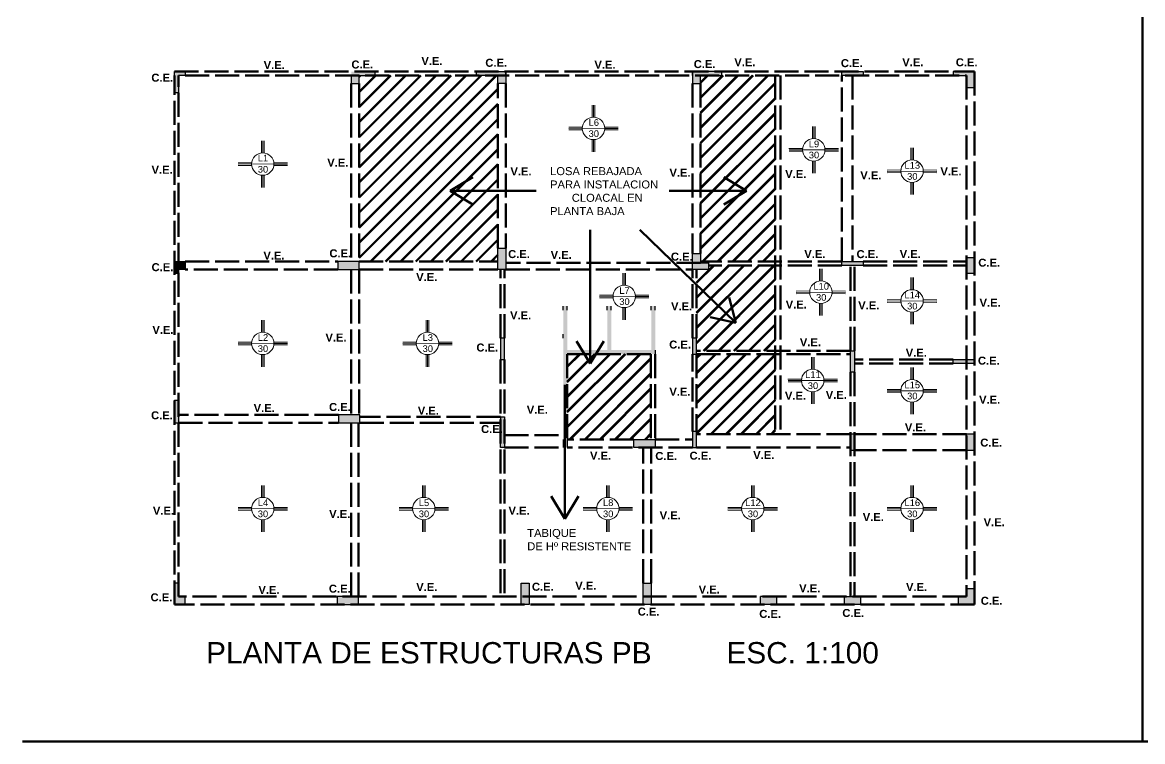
# Model space of a CAD drawing. Header units: metres. Extents: x 42 to 294, y -52 to 32.
# Drawn here: x 83.79 to 125.79, y -51.76 to -24.77 of the extents above; entities that cross this region are included whole.
import ezdxf

# ---------------------------------------------------------------- set-up
doc = ezdxf.new("R2010")
doc.units = ezdxf.units.M
doc.header["$LTSCALE"] = 0.15
for name, pattern in [('ACAD_ISO02W100', [15, 12, -3]), ('ACAD_ISO04W100', [30, 24, -3, 0, -3]), ('DASHED2', [9.525, 6.35, -3.175])]:
    doc.linetypes.add(name, pattern=pattern)
doc.layers.get('0').update_dxf_attribs({"lineweight": 20})
for name, color, linetype, lineweight in [('Auxiliar', 4, 'Continuous', 20), ('columnas', 7, 'Continuous', 20), ('RECUADRO', 82, 'Continuous', 50)]:
    doc.layers.add(name, color=color, linetype=linetype, lineweight=lineweight)
doc.layers.add('Hatch', color=8, linetype='Continuous')
doc.styles.add('ARIAL', font='arial.ttf')
doc.styles.get("Standard").update_dxf_attribs({"font": 'arial.ttf', "height": 0.15})
pattern_1 = [(45, (17.27795, -38.63606), (-0.2828427, 0.2828427), []), (45, (17.29795, -38.63606), (-0.2828427, 0.2828427), [])]

msp = doc.modelspace()

# ---------------------------------------------------------------- hatches: boundary and pattern name
at = {"lineweight": 50, "ltscale": 0.5}
h = msp.add_hatch(dxfattribs=at)
h.set_pattern_fill('JIS_LC_20', color=256, scale=0.02, style=0)
h.set_pattern_definition([(45, (17.27795, -38.63606), (-0.2828427, 0.2828427), []), (45, (17.28595, -38.63606), (-0.2828427, 0.2828427), [])])
h.paths.add_polyline_path([(101.618, -27.068), (101.618, -26.768), (100.818, -26.768), (97.018, -26.768), (97.018, -26.768), (96.418, -26.768), (96.418, -27.068), (96.418, -33.743), (101.618, -33.743), (101.618, -33.243)])
h = msp.add_hatch(dxfattribs=at)
h.set_pattern_fill('JIS_LC_20A', color=256, scale=0.02, style=0)
h.set_pattern_definition(pattern_1)
h.paths.add_polyline_path([(112.018, -26.768), (110.018, -26.768), (110.018, -26.768), (109.218, -26.768), (109.218, -27.068), (109.218, -33.443), (109.218, -33.743), (112.018, -33.743)])
h = msp.add_hatch(dxfattribs=at)
h.set_pattern_fill('JIS_LC_20A', color=256, scale=0.02, style=0)
h.set_pattern_definition(pattern_1)
h.paths.add_polyline_path([(112.018, -33.893), (109.518, -33.893), (109.518, -34.043), (109.068, -34.043), (109.068, -36.618), (109.068, -37.096), (112.018, -37.096)])
h.paths.add_polyline_path([(109.068, -37.218), (109.068, -40.118), (109.068, -40.218), (112.018, -40.218), (112.018, -37.218)])
h = msp.add_hatch(dxfattribs=at)
h.set_pattern_fill('JIS_LC_20A', color=256, scale=0.02, style=0)
h.set_pattern_definition(pattern_1)
h.paths.add_polyline_path([(104.218, -40.418), (106.718, -40.418), (107.356, -40.418), (107.356, -37.218), (104.218, -37.218)])
at = {"layer": 'Hatch'}
for points in [[(89.893, -26.617), (89.493, -26.617), (89.493, -27.417), (89.643, -27.417), (89.643, -26.767), (89.893, -26.767)], [(97.018, -26.618), (96.118, -26.618), (96.118, -27.068), (96.418, -27.068), (96.418, -26.768), (97.018, -26.768)], [(89.893, -33.743), (89.493, -33.743), (89.493, -34.193), (89.643, -34.193), (89.643, -34.043), (89.693, -34.043), (89.893, -34.043)], [(107.518, -37.068), (107.518, -35.568), (107.518, -35.418), (107.368, -35.418), (107.368, -35.568), (107.368, -37.068), (105.868, -37.068), (105.868, -35.568), (105.868, -35.418), (105.718, -35.418), (105.718, -35.568), (105.718, -37.068), (104.218, -37.068), (104.218, -35.568), (104.218, -35.418), (104.068, -35.418), (104.068, -35.568), (104.068, -36.468), (104.068, -36.618), (104.068, -40.418), (104.068, -40.718), (104.218, -40.718), (104.218, -40.418), (104.218, -37.218), (107.518, -37.218)], [(114.843, -37.896), (114.993, -37.896), (114.993, -37.096), (114.843, -37.096)], [(89.643, -38.943), (89.493, -38.943), (89.493, -39.793), (89.643, -39.793)], [(119.493, -46.617), (119.493, -46.017), (119.193, -46.017), (119.193, -46.317), (118.893, -46.317), (118.893, -46.617)]]:
    msp.add_hatch(color=256, dxfattribs=at).paths.add_polyline_path(points)
at = {"layer": 'Hatch', "ltscale": 0.2}
for points in [[(101.618, -27.068), (101.918, -27.068), (101.918, -26.618), (100.818, -26.618), (100.818, -26.768), (101.618, -26.768)], [(109.218, -26.768), (110.018, -26.768), (110.018, -26.618), (108.918, -26.618), (108.918, -27.068), (109.218, -27.068)], [(115.318, -26.768), (115.318, -26.618), (114.518, -26.618), (114.518, -26.768)], [(119.193, -27.218), (119.493, -27.218), (119.493, -26.618), (118.693, -26.618), (118.693, -26.768), (119.193, -26.768)], [(101.918, -33.243), (101.618, -33.243), (101.618, -34.043), (101.918, -34.043)], [(108.918, -34.043), (109.518, -34.043), (109.518, -33.793), (109.218, -33.793), (109.218, -33.443), (108.918, -33.443)], [(119.493, -33.593), (119.193, -33.593), (119.193, -34.193), (119.493, -34.193)], [(96.418, -33.743), (95.618, -33.743), (95.618, -34.043), (96.418, -34.043)], [(115.318, -33.743), (114.518, -33.743), (114.518, -33.893), (115.318, -33.893)], [(101.868, -36.618), (101.718, -36.618), (101.718, -37.418), (101.868, -37.418)], [(109.068, -36.618), (108.918, -36.618), (108.918, -37.218), (109.068, -37.218)], [(119.493, -37.418), (118.693, -37.418), (118.693, -37.568), (119.493, -37.568)], [(96.443, -39.493), (95.643, -39.493), (95.643, -39.793), (96.443, -39.793)], [(101.868, -39.918), (101.868, -39.568), (101.718, -39.568), (101.718, -39.918), (101.718, -40.718), (101.868, -40.718)], [(109.068, -40.118), (108.918, -40.118), (108.918, -40.718), (109.068, -40.718)], [(114.993, -40.218), (114.843, -40.218), (114.843, -40.818), (114.993, -40.818)], [(119.493, -40.218), (119.193, -40.218), (119.193, -40.818), (119.493, -40.818)], [(107.518, -40.718), (107.518, -40.418), (106.718, -40.418), (106.718, -40.718)], [(89.493, -46.618), (89.893, -46.618), (89.893, -46.318), (89.643, -46.318), (89.643, -45.818), (89.493, -45.818)], [(96.393, -46.318), (95.593, -46.318), (95.593, -46.618), (96.393, -46.618)], [(112.068, -46.318), (111.843, -46.318), (111.468, -46.318), (111.468, -46.618), (112.068, -46.618)], [(115.218, -46.618), (115.218, -46.318), (114.618, -46.318), (114.618, -46.618)]]:
    msp.add_hatch(color=256, dxfattribs=at).paths.add_polyline_path(points)
at = {"layer": 'Hatch', "linetype": 'ACAD_ISO04W100'}
h = msp.add_hatch(color=256, dxfattribs=at)
h.paths.add_polyline_path([(102.793, -45.818), (102.493, -45.818), (102.493, -46.618), (102.793, -46.618)])
h.paths.add_polyline_path([(107.368, -45.818), (107.068, -45.818), (107.068, -46.618), (107.368, -46.618)])

# ---------------------------------------------------------------- linework, layer by layer
at = {"lineweight": 50, "ltscale": 0.5}
for p, q in [((99.829, -31.09), (100.675, -30.579)), ((110.936, -31.09), (110.087, -30.585)), ((103.056, -31.09), (99.829, -31.09)), ((99.829, -31.09), (100.675, -31.602)), ((110.936, -31.09), (108.039, -31.09)), ((110.936, -31.09), (110.094, -31.608)), ((105.077, -32.556), (105.077, -37.573)), ((106.935, -32.556), (110.536, -36.049)), ((110.536, -36.049), (110.285, -35.093)), ((110.536, -36.049), (109.573, -35.827)), ((105.077, -37.573), (104.565, -36.727)), ((105.077, -37.573), (105.588, -36.727)), ((104.129, -38.377), (104.129, -43.394)), ((104.129, -43.394), (103.617, -42.548)), ((104.129, -43.394), (104.641, -42.548))]:
    msp.add_line(p, q, dxfattribs=at)
at = {"layer": 'Auxiliar', "linetype": 'ACAD_ISO02W100', "lineweight": 50, "ltscale": 0.5}
for p, q in [((89.493, -26.617), (119.493, -26.618)), ((89.493, -46.618), (89.493, -26.767)), ((89.643, -46.317), (89.643, -26.767)), ((89.893, -26.767), (119.193, -26.768)), ((112.018, -26.768), (112.018, -40.218)), ((112.219, -26.768), (112.219, -40.218)), ((114.518, -33.743), (114.518, -26.768)), ((114.918, -26.768), (114.918, -33.743)), ((119.193, -26.768), (119.193, -46.317)), ((119.493, -26.618), (119.493, -46.617)), ((96.118, -27.068), (96.118, -33.743)), ((96.418, -27.068), (96.418, -33.743)), ((101.618, -33.243), (101.618, -27.068)), ((101.918, -27.068), (101.918, -33.243)), ((108.918, -27.068), (108.918, -33.443)), ((109.218, -27.068), (109.218, -33.443)), ((89.893, -33.743), (95.618, -33.743)), ((96.418, -33.743), (101.618, -33.743)), ((109.218, -33.793), (101.918, -33.793)), ((114.518, -33.743), (109.218, -33.743)), ((114.518, -33.893), (109.518, -33.893)), ((114.843, -37.096), (114.843, -33.893)), ((114.993, -37.096), (114.993, -33.893)), ((115.318, -33.743), (119.193, -33.743)), ((115.318, -33.893), (119.193, -33.893)), ((95.618, -34.043), (89.893, -34.043)), ((96.118, -34.043), (96.118, -39.493)), ((96.418, -34.043), (101.618, -34.043)), ((96.418, -34.043), (96.418, -39.493)), ((101.718, -36.618), (101.718, -34.043)), ((101.868, -36.618), (101.868, -34.043)), ((101.918, -34.043), (108.918, -34.043)), ((108.918, -36.618), (108.918, -34.043)), ((109.068, -36.618), (109.068, -34.043)), ((107.356, -37.218), (104.218, -37.218)), ((104.218, -37.218), (104.218, -40.418)), ((107.356, -37.218), (107.356, -40.418)), ((107.518, -37.218), (107.518, -40.418)), ((108.918, -40.118), (108.918, -37.218)), ((114.843, -37.096), (109.068, -37.096)), ((109.068, -37.218), (109.068, -40.118)), ((109.068, -37.218), (114.843, -37.218)), ((101.718, -37.418), (101.718, -46.317)), ((101.868, -37.418), (101.868, -46.317)), ((118.693, -37.418), (114.993, -37.418)), ((118.693, -37.568), (114.993, -37.568)), ((114.843, -37.896), (114.843, -46.318)), ((114.993, -37.896), (114.993, -46.318)), ((95.643, -39.493), (89.643, -39.493)), ((89.643, -39.793), (95.643, -39.793)), ((96.118, -39.793), (96.118, -46.318)), ((96.393, -46.318), (96.393, -39.793)), ((101.718, -39.568), (96.443, -39.568)), ((96.443, -39.793), (101.718, -39.793)), ((101.868, -40.263), (104.071, -40.263)), ((114.843, -40.218), (109.068, -40.218)), ((119.193, -40.218), (114.993, -40.218)), ((101.868, -40.718), (104.068, -40.718)), ((106.718, -40.418), (104.218, -40.418)), ((108.918, -40.718), (104.218, -40.718)), ((107.068, -45.818), (107.068, -40.718)), ((107.368, -45.818), (107.368, -40.718)), ((107.518, -40.418), (108.918, -40.418)), ((109.068, -40.718), (114.843, -40.718)), ((119.193, -40.818), (114.993, -40.818)), ((119.493, -46.617), (89.493, -46.618)), ((119.193, -46.317), (89.643, -46.317))]:
    msp.add_line(p, q, dxfattribs=at)
at = {"layer": 'columnas', "color": 0}
for p, q in [((105.155, -27.876), (105.155, -28.332)), ((105.205, -27.876), (105.205, -28.329)), ((105.255, -27.876), (105.255, -28.332)), ((104.787, -28.702), (104.279, -28.706)), ((105.626, -28.747), (104.279, -28.756)), ((104.787, -28.802), (104.28, -28.806)), ((105.623, -28.702), (106.131, -28.706)), ((105.623, -28.802), (106.13, -28.806)), ((105.626, -28.752), (106.13, -28.756)), ((113.409, -28.679), (113.409, -29.135)), ((113.459, -28.679), (113.459, -29.132)), ((113.509, -28.679), (113.509, -29.135)), ((92.751, -29.214), (92.751, -29.67)), ((92.801, -29.214), (92.801, -29.667)), ((92.851, -29.214), (92.851, -29.67)), ((105.155, -29.168), (105.155, -29.624)), ((105.205, -29.171), (105.205, -29.624)), ((105.255, -29.168), (105.255, -29.624)), ((113.041, -29.506), (112.533, -29.509)), ((113.88, -29.55), (112.534, -29.559)), ((113.042, -29.606), (112.534, -29.609)), ((113.877, -29.606), (114.385, -29.609)), ((113.878, -29.506), (114.385, -29.509)), ((113.88, -29.556), (114.385, -29.559)), ((117.095, -29.482), (117.095, -29.939)), ((117.145, -29.482), (117.145, -29.936)), ((117.195, -29.482), (117.195, -29.939)), ((92.382, -30.04), (91.875, -30.044)), ((93.222, -30.085), (91.875, -30.094)), ((92.383, -30.14), (91.876, -30.144)), ((93.219, -30.04), (93.727, -30.044)), ((93.219, -30.14), (93.726, -30.144)), ((93.222, -30.09), (93.726, -30.094)), ((113.409, -29.971), (113.409, -30.427)), ((113.459, -29.974), (113.459, -30.427)), ((113.509, -29.971), (113.509, -30.427)), ((92.751, -30.506), (92.751, -30.962)), ((92.801, -30.509), (92.801, -30.962)), ((92.851, -30.506), (92.851, -30.962)), ((116.727, -30.309), (116.219, -30.312)), ((117.566, -30.353), (116.22, -30.362)), ((116.727, -30.409), (116.22, -30.412)), ((117.563, -30.309), (118.071, -30.312)), ((117.563, -30.409), (118.07, -30.412)), ((117.566, -30.359), (118.071, -30.362)), ((117.095, -30.775), (117.095, -31.231)), ((117.145, -30.778), (117.145, -31.231)), ((117.195, -30.775), (117.195, -31.231)), ((106.306, -34.18), (106.306, -34.636)), ((106.356, -34.18), (106.356, -34.633)), ((106.406, -34.18), (106.406, -34.636)), ((113.681, -34.022), (113.681, -34.478)), ((113.731, -34.022), (113.731, -34.475)), ((113.781, -34.022), (113.781, -34.478)), ((117.095, -34.348), (117.095, -34.804)), ((117.145, -34.348), (117.145, -34.801)), ((117.195, -34.348), (117.195, -34.804)), ((113.313, -34.848), (112.805, -34.852)), ((114.149, -34.848), (114.657, -34.852)), ((105.938, -35.007), (105.43, -35.01)), ((106.777, -35.051), (105.43, -35.06)), ((105.938, -35.107), (105.431, -35.11)), ((106.774, -35.007), (107.282, -35.01)), ((106.774, -35.107), (107.281, -35.11)), ((106.777, -35.057), (107.282, -35.06)), ((114.152, -34.893), (112.805, -34.902)), ((113.313, -34.948), (112.806, -34.952)), ((114.149, -34.948), (114.656, -34.952)), ((114.152, -34.898), (114.657, -34.902)), ((116.727, -35.175), (116.219, -35.178)), ((117.566, -35.219), (116.22, -35.228)), ((116.727, -35.275), (116.22, -35.278)), ((117.563, -35.175), (118.071, -35.178)), ((117.563, -35.275), (118.07, -35.278)), ((117.566, -35.225), (118.071, -35.228)), ((106.306, -35.472), (106.306, -35.928)), ((106.356, -35.475), (106.356, -35.928)), ((106.406, -35.472), (106.406, -35.928)), ((113.681, -35.314), (113.681, -35.77)), ((113.731, -35.317), (113.731, -35.77)), ((113.781, -35.314), (113.781, -35.77)), ((117.095, -35.641), (117.095, -36.097)), ((117.145, -35.644), (117.145, -36.097)), ((117.195, -35.641), (117.195, -36.097)), ((92.751, -35.942), (92.751, -36.398)), ((92.801, -35.942), (92.801, -36.395)), ((92.851, -35.942), (92.851, -36.398)), ((98.93, -35.942), (98.93, -36.398)), ((98.98, -35.942), (98.98, -36.395)), ((99.03, -35.942), (99.03, -36.398)), ((92.382, -36.769), (91.875, -36.772)), ((93.222, -36.813), (91.875, -36.822)), ((92.383, -36.869), (91.876, -36.872)), ((93.219, -36.769), (93.727, -36.772)), ((93.219, -36.869), (93.726, -36.872)), ((93.222, -36.819), (93.726, -36.822)), ((98.562, -36.769), (98.054, -36.772)), ((99.401, -36.813), (98.055, -36.822)), ((98.563, -36.869), (98.055, -36.872)), ((99.398, -36.869), (99.906, -36.872)), ((99.399, -36.769), (99.906, -36.772)), ((99.401, -36.819), (99.906, -36.822)), ((92.751, -37.234), (92.751, -37.69)), ((92.801, -37.237), (92.801, -37.69)), ((92.851, -37.234), (92.851, -37.69)), ((98.93, -37.234), (98.93, -37.69)), ((98.98, -37.237), (98.98, -37.69)), ((99.03, -37.234), (99.03, -37.69)), ((113.371, -37.333), (113.371, -37.789)), ((113.421, -37.333), (113.421, -37.786)), ((113.471, -37.333), (113.471, -37.789)), ((117.095, -37.722), (117.095, -38.178)), ((117.145, -37.722), (117.145, -38.175)), ((117.195, -37.722), (117.195, -38.178)), ((113.003, -38.16), (112.495, -38.163)), ((113.842, -38.204), (112.496, -38.213)), ((113.84, -38.16), (114.347, -38.163)), ((113.842, -38.21), (114.347, -38.213)), ((113.004, -38.26), (112.496, -38.263)), ((113.371, -38.625), (113.371, -39.081)), ((113.421, -38.628), (113.421, -39.081)), ((113.471, -38.625), (113.471, -39.081)), ((113.839, -38.26), (114.347, -38.263)), ((116.727, -38.548), (116.219, -38.552)), ((117.566, -38.593), (116.22, -38.602)), ((117.563, -38.548), (118.071, -38.552)), ((117.566, -38.598), (118.071, -38.602)), ((116.727, -38.648), (116.22, -38.652)), ((117.095, -39.014), (117.095, -39.47)), ((117.145, -39.017), (117.145, -39.47)), ((117.195, -39.014), (117.195, -39.47)), ((117.563, -38.648), (118.07, -38.652)), ((92.751, -42.142), (92.751, -42.598)), ((92.801, -42.142), (92.801, -42.595)), ((92.851, -42.142), (92.851, -42.598)), ((98.787, -42.142), (98.787, -42.598)), ((98.837, -42.142), (98.837, -42.595)), ((98.887, -42.142), (98.887, -42.598)), ((105.694, -42.142), (105.694, -42.598)), ((105.744, -42.142), (105.744, -42.595)), ((105.794, -42.142), (105.794, -42.598)), ((111.122, -42.142), (111.122, -42.598)), ((111.172, -42.142), (111.172, -42.595)), ((111.222, -42.142), (111.222, -42.598)), ((117.095, -42.142), (117.095, -42.598)), ((117.145, -42.142), (117.145, -42.595)), ((117.195, -42.142), (117.195, -42.598)), ((92.382, -42.968), (91.875, -42.972)), ((93.222, -43.013), (91.875, -43.022)), ((92.383, -43.068), (91.876, -43.072)), ((93.219, -42.968), (93.727, -42.972)), ((93.219, -43.068), (93.726, -43.072)), ((93.222, -43.018), (93.726, -43.022)), ((98.419, -42.968), (97.912, -42.972)), ((99.258, -43.013), (97.912, -43.022)), ((98.42, -43.068), (97.912, -43.072)), ((99.255, -43.068), (99.763, -43.072)), ((99.256, -42.968), (99.763, -42.972)), ((99.258, -43.018), (99.763, -43.022)), ((105.325, -42.968), (104.818, -42.972)), ((106.165, -43.013), (104.818, -43.022)), ((105.326, -43.068), (104.818, -43.072)), ((106.161, -43.068), (106.669, -43.072)), ((106.162, -42.968), (106.67, -42.972)), ((106.165, -43.018), (106.669, -43.022)), ((110.753, -42.968), (110.246, -42.972)), ((111.593, -43.013), (110.246, -43.022)), ((110.754, -43.068), (110.246, -43.072)), ((111.589, -43.068), (112.097, -43.072)), ((111.59, -42.968), (112.097, -42.972)), ((111.593, -43.018), (112.097, -43.022)), ((116.727, -42.968), (116.219, -42.972)), ((117.566, -43.013), (116.22, -43.022)), ((116.727, -43.068), (116.22, -43.072)), ((117.563, -42.968), (118.071, -42.972)), ((117.563, -43.068), (118.07, -43.072)), ((117.566, -43.018), (118.071, -43.022)), ((92.751, -43.434), (92.751, -43.89)), ((92.801, -43.437), (92.801, -43.89)), ((92.851, -43.434), (92.851, -43.89)), ((98.787, -43.434), (98.787, -43.89)), ((98.837, -43.437), (98.837, -43.89)), ((98.887, -43.434), (98.887, -43.89)), ((105.694, -43.434), (105.694, -43.89)), ((105.744, -43.437), (105.744, -43.89)), ((105.794, -43.434), (105.794, -43.89)), ((111.122, -43.434), (111.122, -43.89)), ((111.172, -43.437), (111.172, -43.89)), ((111.222, -43.434), (111.222, -43.89)), ((117.095, -43.434), (117.095, -43.89)), ((117.145, -43.437), (117.145, -43.89)), ((117.195, -43.434), (117.195, -43.89))]:
    msp.add_line(p, q, dxfattribs=at)
for centre in [(105.205, -28.75), (113.459, -29.553), (92.801, -30.088), (117.145, -30.357), (106.356, -35.054), (113.731, -34.896), (117.145, -35.223), (92.801, -36.816), (98.98, -36.816), (113.421, -38.207), (117.145, -38.596), (92.801, -43.016), (98.837, -43.016), (105.744, -43.016), (111.172, -43.016), (117.145, -43.016)]:
    msp.add_circle(centre, 0.421, dxfattribs=at)
at = {"layer": 'Hatch', "ltscale": 0.2}
for p, q in [((89.493, -26.617), (89.893, -26.617)), ((89.493, -27.417), (89.493, -26.617)), ((89.893, -26.767), (89.643, -26.767)), ((89.643, -26.767), (89.643, -27.417)), ((89.893, -26.617), (89.893, -26.767)), ((96.118, -26.768), (96.118, -27.068)), ((96.418, -27.068), (96.418, -26.768)), ((96.418, -26.768), (97.018, -26.768)), ((97.018, -26.768), (97.018, -26.618)), ((100.818, -26.768), (100.818, -26.618)), ((100.818, -26.618), (101.918, -26.618)), ((101.618, -26.768), (100.818, -26.768)), ((101.618, -27.068), (101.618, -26.768)), ((101.918, -26.768), (101.918, -26.618)), ((101.918, -26.618), (101.918, -27.068)), ((108.918, -26.768), (108.918, -26.618)), ((108.918, -26.618), (108.918, -27.068)), ((110.018, -26.618), (108.918, -26.618)), ((109.218, -27.068), (109.218, -26.768)), ((109.218, -26.768), (110.018, -26.768)), ((110.018, -26.768), (110.018, -26.618)), ((114.518, -26.768), (114.518, -26.618)), ((114.518, -26.618), (115.318, -26.618)), ((115.318, -26.768), (114.518, -26.768)), ((115.318, -26.618), (115.318, -26.768)), ((119.493, -26.618), (118.693, -26.618)), ((118.693, -26.618), (118.693, -26.768)), ((118.693, -26.768), (119.193, -26.768)), ((119.193, -26.768), (119.193, -27.218)), ((119.493, -27.218), (119.493, -26.618)), ((101.918, -27.068), (101.618, -27.068)), ((108.918, -27.068), (109.218, -27.068)), ((119.193, -27.218), (119.493, -27.218)), ((89.643, -27.417), (89.493, -27.417)), ((101.618, -33.243), (101.918, -33.243)), ((101.618, -34.043), (101.618, -33.243)), ((101.918, -33.243), (101.918, -34.043)), ((108.918, -34.043), (108.918, -33.443)), ((108.918, -33.443), (109.218, -33.443)), ((109.218, -33.443), (109.218, -33.793)), ((119.193, -33.593), (119.493, -33.593)), ((119.193, -34.193), (119.193, -33.593)), ((119.493, -33.593), (119.493, -34.193)), ((89.493, -33.743), (89.893, -33.743)), ((89.893, -33.743), (89.893, -34.043)), ((96.418, -33.743), (95.618, -33.743)), ((95.618, -33.743), (95.618, -34.043)), ((96.418, -34.043), (96.418, -33.743)), ((109.218, -33.793), (109.518, -33.793)), ((109.518, -33.793), (109.518, -34.043)), ((114.518, -33.893), (114.518, -33.743)), ((114.518, -33.743), (115.318, -33.743)), ((114.518, -33.743), (115.318, -33.743)), ((115.318, -33.893), (114.518, -33.893)), ((115.318, -33.743), (115.318, -33.893)), ((89.643, -34.193), (89.493, -34.193)), ((89.693, -34.043), (89.643, -34.043)), ((89.643, -34.043), (89.643, -34.193)), ((89.893, -34.043), (89.693, -34.043)), ((95.618, -34.043), (96.418, -34.043)), ((95.618, -34.043), (96.418, -34.043)), ((101.918, -34.043), (101.618, -34.043)), ((109.518, -34.043), (108.918, -34.043)), ((119.493, -34.193), (119.193, -34.193)), ((101.868, -36.618), (101.718, -36.618)), ((101.718, -36.618), (101.718, -37.418)), ((101.868, -37.418), (101.868, -36.618)), ((109.068, -36.618), (108.918, -36.618)), ((108.918, -36.618), (108.918, -37.218)), ((109.068, -37.218), (109.068, -36.618)), ((108.918, -37.218), (109.068, -37.218)), ((114.843, -37.896), (114.843, -37.096)), ((114.843, -37.096), (114.993, -37.096)), ((114.993, -37.096), (114.993, -37.896)), ((101.718, -37.418), (101.868, -37.418)), ((118.693, -37.568), (118.693, -37.418)), ((118.693, -37.418), (119.493, -37.418)), ((119.493, -37.568), (118.693, -37.568)), ((119.493, -37.418), (119.493, -37.568)), ((114.993, -37.896), (114.843, -37.896)), ((89.493, -38.943), (89.643, -38.943)), ((89.493, -39.793), (89.493, -38.943)), ((89.643, -38.943), (89.643, -39.793)), ((89.493, -39.793), (89.643, -39.793)), ((96.443, -39.493), (95.643, -39.493)), ((95.643, -39.493), (95.643, -39.793)), ((95.643, -39.793), (96.443, -39.793)), ((96.443, -39.793), (96.443, -39.493)), ((101.718, -39.568), (101.868, -39.568)), ((101.718, -39.568), (101.718, -39.918)), ((101.868, -39.568), (101.868, -39.918)), ((101.718, -40.718), (101.718, -39.918)), ((101.868, -39.918), (101.868, -40.718)), ((109.068, -40.118), (108.918, -40.118)), ((108.918, -40.118), (108.918, -40.718)), ((109.068, -40.718), (109.068, -40.118)), ((109.068, -40.718), (109.068, -40.118)), ((114.993, -40.218), (114.843, -40.218)), ((114.843, -40.218), (114.843, -40.818)), ((114.993, -40.818), (114.993, -40.218)), ((119.493, -40.218), (119.193, -40.218)), ((119.193, -40.818), (119.193, -40.218)), ((119.493, -40.818), (119.493, -40.218)), ((101.868, -40.718), (101.718, -40.718)), ((106.718, -40.718), (106.718, -40.418)), ((106.718, -40.418), (107.518, -40.418)), ((107.518, -40.718), (106.718, -40.718)), ((107.518, -40.418), (107.518, -40.718)), ((108.918, -40.718), (109.068, -40.718)), ((114.843, -40.818), (114.993, -40.818)), ((119.193, -40.818), (119.493, -40.818)), ((89.643, -45.818), (89.493, -45.818)), ((89.493, -45.818), (89.493, -46.618)), ((89.643, -46.318), (89.643, -45.818)), ((119.193, -46.017), (119.493, -46.017)), ((119.493, -46.017), (119.493, -46.617)), ((89.493, -46.618), (89.893, -46.618)), ((89.893, -46.318), (89.643, -46.318)), ((89.893, -46.618), (89.893, -46.318)), ((96.393, -46.318), (95.593, -46.318)), ((95.593, -46.318), (95.593, -46.618)), ((95.593, -46.618), (96.393, -46.618)), ((96.393, -46.618), (96.393, -46.318)), ((111.468, -46.618), (111.468, -46.318)), ((112.068, -46.318), (111.468, -46.318)), ((112.068, -46.618), (111.468, -46.618)), ((112.068, -46.318), (112.068, -46.618)), ((114.618, -46.618), (114.618, -46.318)), ((114.618, -46.318), (115.218, -46.318)), ((115.218, -46.618), (114.618, -46.618)), ((115.218, -46.318), (115.218, -46.618)), ((118.893, -46.617), (118.893, -46.317)), ((118.893, -46.317), (119.193, -46.317)), ((119.493, -46.617), (118.893, -46.617))]:
    msp.add_line(p, q, dxfattribs=at)
at = {"layer": 'Hatch'}
for p, q in [((96.118, -27.068), (96.418, -27.068)), ((89.493, -34.193), (89.493, -33.743)), ((104.068, -35.568), (104.068, -35.418)), ((104.218, -35.568), (104.218, -35.418)), ((105.718, -35.568), (105.718, -35.418)), ((105.868, -35.568), (105.868, -35.418)), ((107.368, -35.568), (107.368, -35.418)), ((107.518, -35.568), (107.518, -35.418)), ((104.068, -36.618), (104.068, -36.468)), ((107.518, -37.068), (107.518, -37.218)), ((104.068, -40.418), (104.068, -40.718)), ((104.218, -40.418), (104.218, -40.718)), ((102.493, -46.618), (102.493, -45.818)), ((102.493, -45.818), (102.793, -45.818)), ((102.793, -45.818), (102.793, -46.618)), ((107.068, -46.618), (107.068, -45.818)), ((107.068, -45.818), (107.368, -45.818)), ((107.368, -45.818), (107.368, -46.618)), ((119.193, -46.017), (119.193, -46.317)), ((102.793, -46.618), (102.493, -46.618)), ((107.368, -46.618), (107.068, -46.618))]:
    msp.add_line(p, q, dxfattribs=at)
at = {"layer": 'RECUADRO', "ltscale": 0.1}
for p, q in [((125.791, 31.505), (125.791, -51.757)), ((83.791, -51.757), (293.791, -51.757)), ((293.791, -51.757), (83.791, -51.757))]:
    msp.add_line(p, q, dxfattribs=at)

# ---------------------------------------------------------------- texts
at = {"linetype": 'DASHED2', "ltscale": 0.1, "char_height": 0.3, "width": 0.78922, "attachment_point": 1}
for s, insert in [('{\\fArial|b1|i0|c0|p34;V.E.}', (92.837, -26.225)), ('{\\fArial|b1|i0|c0|p34;C.E.}', (96.127, -26.203)), ('{\\fArial|b1|i0|c0|p34;V.E.}', (98.75, -26.071)), ('{\\fArial|b1|i0|c0|p34;C.E.}', (101.148, -26.139)), ('{\\fArial|b1|i0|c0|p34;V.E.}', (105.237, -26.214)), ('{\\fArial|b1|i0|c0|p34;C.E.}', (108.962, -26.188)), ('{\\fArial|b1|i0|c0|p34;V.E.}', (110.483, -26.118)), ('{\\fArial|b1|i0|c0|p34;C.E.}', (114.478, -26.152)), ('{\\fArial|b1|i0|c0|p34;V.E.}', (116.78, -26.118)), ('{\\fArial|b1|i0|c0|p34;C.E.}', (118.787, -26.12)), ('{\\fArial|b1|i0|c0|p34;C.E.}', (88.626, -26.697)), ('{\\fArial|b1|i0|c0|p34;V.E.}', (88.633, -30.154)), ('{\\fArial|b1|i0|c0|p34;V.E.}', (95.22, -29.883)), ('{\\fArial|b1|i0|c0|p34;V.E.}', (102.089, -30.217)), ('{\\fArial|b1|i0|c0|p34;V.E.}', (118.21, -30.217)), ('{\\fArial|b1|i0|c0|p34;V.E.}', (108.051, -30.264)), ('{\\fArial|b1|i0|c0|p34;V.E.}', (112.391, -30.312)), ('{\\fArial|b1|i0|c0|p34;V.E.}', (115.206, -30.359)), ('{\\fArial|b1|i0|c0|p34;V.E.}', (92.826, -33.371)), ('{\\fArial|b1|i0|c0|p34;C.E.}', (95.302, -33.289)), ('{\\fArial|b1|i0|c0|p34;C.E.}', (102.003, -33.316)), ('{\\fArial|b1|i0|c0|p34;V.E.}', (103.597, -33.346)), ('{\\fArial|b1|i0|c0|p34;C.E.}', (108.107, -33.41)), ('{\\fArial|b1|i0|c0|p34;V.E.}', (113.107, -33.314)), ('{\\fArial|b1|i0|c0|p34;C.E.}', (115.066, -33.317)), ('{\\fArial|b1|i0|c0|p34;V.E.}', (116.684, -33.314)), ('{\\fArial|b1|i0|c0|p34;C.E.}', (88.635, -33.807)), ('{\\fArial|b1|i0|c0|p34;C.E.}', (119.631, -33.638)), ('{\\fArial|b1|i0|c0|p34;V.E.}', (98.555, -34.18)), ('{\\fArial|b1|i0|c0|p34;V.E.}', (108.111, -35.274)), ('{\\fArial|b1|i0|c0|p34;V.E.}', (112.41, -35.208)), ('{\\fArial|b1|i0|c0|p34;V.E.}', (115.128, -35.241)), ('{\\fArial|b1|i0|c0|p34;V.E.}', (119.677, -35.142)), ('{\\fArial|b1|i0|c0|p34;V.E.}', (102.075, -35.611)), ('{\\fArial|b1|i0|c0|p34;V.E.}', (88.664, -36.16)), ('{\\fArial|b1|i0|c0|p34;V.E.}', (95.154, -36.446)), ('{\\fArial|b1|i0|c0|p34;C.E.}', (100.814, -36.821)), ('{\\fArial|b1|i0|c0|p34;C.E.}', (108.042, -36.71)), ('{\\fArial|b1|i0|c0|p34;V.E.}', (112.94, -36.623)), ('{\\fArial|b1|i0|c0|p34;V.E.}', (116.91, -37.018)), ('{\\fArial|b1|i0|c0|p34;C.E.}', (119.618, -37.313)), ('{\\fArial|b1|i0|c0|p34;V.E.}', (108.048, -38.483)), ('{\\fArial|b1|i0|c0|p34;V.E.}', (112.38, -38.631)), ('{\\fArial|b1|i0|c0|p34;V.E.}', (113.912, -38.598)), ('{\\fArial|b1|i0|c0|p34;C.E.}', (95.288, -39.052)), ('{\\fArial|b1|i0|c0|p34;V.E.}', (119.661, -38.779)), ('{\\fArial|b1|i0|c0|p34;C.E.}', (88.616, -39.364)), ('{\\fArial|b1|i0|c0|p34;V.E.}', (92.461, -39.09)), ('{\\fArial|b1|i0|c0|p34;V.E.}', (98.615, -39.188)), ('{\\fArial|b1|i0|c0|p34;V.E.}', (102.702, -39.158)), ('{\\fArial|b1|i0|c0|p34;C.E.}', (100.988, -39.88)), ('{\\fArial|b1|i0|c0|p34;V.E.}', (116.877, -39.816)), ('{\\fArial|b1|i0|c0|p34;C.E.}', (119.706, -40.389)), ('{\\fArial|b1|i0|c0|p34;V.E.}', (105.073, -40.879)), ('{\\fArial|b1|i0|c0|p34;C.E.}', (107.521, -40.89)), ('{\\fArial|b1|i0|c0|p34;C.E.}', (108.807, -40.879)), ('{\\fArial|b1|i0|c0|p34;V.E.}', (111.191, -40.857)), ('{\\fArial|b1|i0|c0|p34;V.E.}', (88.684, -42.945)), ('{\\fArial|b1|i0|c0|p34;V.E.}', (95.293, -43.068)), ('{\\fArial|b1|i0|c0|p34;V.E.}', (102.016, -42.943)), ('{\\fArial|b1|i0|c0|p34;V.E.}', (107.684, -43.122)), ('{\\fArial|b1|i0|c0|p34;V.E.}', (115.299, -43.184)), ('{\\fArial|b1|i0|c0|p34;V.E.}', (119.83, -43.375)), ('{\\fArial|b1|i0|c0|p34;V.E.}', (104.519, -45.758)), ('{\\fArial|b1|i0|c0|p34;C.E.}', (88.597, -46.193)), ('{\\fArial|b1|i0|c0|p34;V.E.}', (92.64, -45.914)), ('{\\fArial|b1|i0|c0|p34;C.E.}', (95.283, -45.868)), ('{\\fArial|b1|i0|c0|p34;V.E.}', (98.557, -45.805)), ('{\\fArial|b1|i0|c0|p34;C.E.}', (102.895, -45.797)), ('{\\fArial|b1|i0|c0|p34;V.E.}', (109.146, -45.901)), ('{\\fArial|b1|i0|c0|p34;V.E.}', (112.914, -45.853)), ('{\\fArial|b1|i0|c0|p34;V.E.}', (116.921, -45.805)), ('{\\fArial|b1|i0|c0|p34;C.E.}', (119.723, -46.323)), ('{\\fArial|b1|i0|c0|p34;C.E.}', (106.862, -46.728)), ('{\\fArial|b1|i0|c0|p34;C.E.}', (111.419, -46.815)), ('{\\fArial|b1|i0|c0|p34;C.E.}', (114.533, -46.78))]:
    msp.add_mtext(s, dxfattribs=dict(at, insert=insert))
at = {"linetype": 'ACAD_ISO02W100', "lineweight": 50, "ltscale": 0.5, "char_height": 0.3, "width": 4.31012, "attachment_point": 1}
for s, insert in [('{\\fArial|b0|i0|c0|p34;LOSA REBAJADA PARA INSTALACION          CLOACAL EN PLANTA BAJA}', (103.575, -30.204)), ('{\\fArial|b0|i0|c0|p34;TABIQUE\\PDE Hº RESISTENTE}', (102.719, -43.779))]:
    msp.add_mtext(s, dxfattribs=dict(at, insert=insert))
at = {"layer": 'columnas', "color": 0, "char_height": 0.25, "width": 0.34708, "attachment_point": 1, "style": 'ARIAL'}
for s, insert in [('\\pxqc;L6\\P30 ', (105.041, -28.404)), ('\\pxqc;L9\\P30 ', (113.296, -29.208)), ('\\pxqc;L1\\P30 ', (92.637, -29.742)), ('\\pxqc;L13\\P30 ', (116.982, -30.011)), ('\\pxqc;L7\\P30 ', (106.192, -34.709)), ('\\pxqc;L10\\P30 ', (113.567, -34.55)), ('\\pxqc;L14\\P30 ', (116.982, -34.877)), ('\\pxqc;L2\\P30 ', (92.637, -36.471)), ('\\pxqc;L3\\P30 ', (98.817, -36.471)), ('\\pxqc;L11\\P30 ', (113.258, -37.862)), ('\\pxqc;L15\\P30 ', (116.982, -38.25)), ('\\pxqc;L4\\P30 ', (92.637, -42.67)), ('\\pxqc;L5\\P30 ', (98.674, -42.67)), ('\\pxqc;L8\\P30 ', (105.58, -42.67)), ('\\pxqc;L12\\P30 ', (111.008, -42.67)), ('\\pxqc;L16\\P30 ', (116.982, -42.67))]:
    msp.add_mtext(s, dxfattribs=dict(at, insert=insert))
at = {"layer": 'RECUADRO', "ltscale": 0.1, "insert": (90.678, -48.023), "char_height": 0.8, "width": 27.81876, "attachment_point": 1}
msp.add_mtext('PLANTA DE ESTRUCTURAS PB^I ESC. 1:100', dxfattribs=at)

doc.saveas('drawing.dxf')
